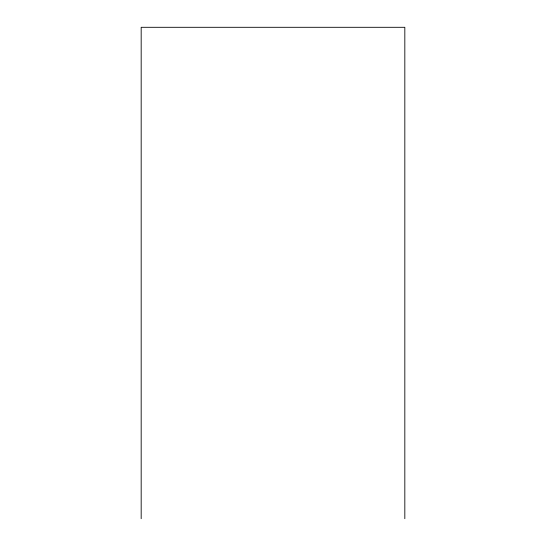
<?xml version="1.0" encoding="UTF-8"?>
<svg xmlns="http://www.w3.org/2000/svg" width="546" height="546" viewBox="0 0 546 546"><rect width="100%" height="100%" fill="white"/><g stroke="black" fill="none" stroke-linecap="round" stroke-linejoin="round"><path stroke-width="0.82" d="M404.825 518.7L404.825 27.3L141.175 27.3L141.175 518.7"/></g></svg>
